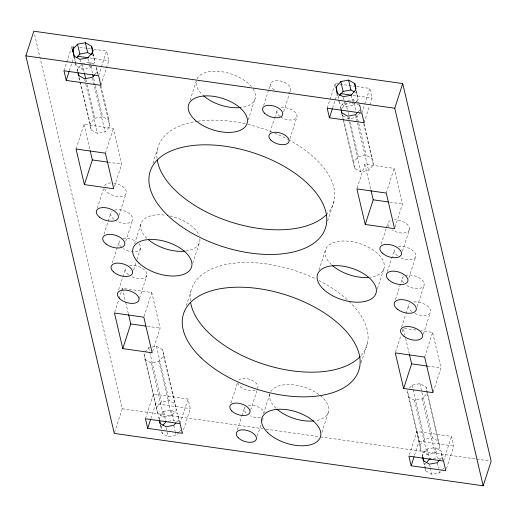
<?xml version="1.0" encoding="UTF-8"?>
<svg xmlns="http://www.w3.org/2000/svg" width="517" height="517" viewBox="0 0 517 517"><rect width="100%" height="100%" fill="white"/><g stroke="black" fill="none" stroke-linecap="round" stroke-linejoin="round"><path stroke-width="0.39" stroke-dasharray="2.58 1.94" d="M63.966 70.79L71.934 46.123L74.299 46.459M69.362 70.7L73.705 57.245M98.605 75.708L106.573 51.041L93.189 49.141M76.044 149.012L84.013 124.345L113.365 128.513L121.702 164.102L114.457 186.527M100.86 85.331L108.829 60.663L106.573 51.041M105.397 153.174L113.365 128.513M97.351 208.177L103.626 188.744M104.02 234.214L111.019 212.539M119.039 215.376L126.038 193.694M112.325 262.907L119.084 241.975M125.709 241.413L132.468 220.488M152.929 163.288L157.511 149.083M118.658 289.824L125.418 268.892M134.549 243.875L140.824 224.443M114.696 312.274L118.8 299.569M119.046 298.82L121.456 291.342M121.695 290.599L122.426 288.357L151.778 292.525L160.115 328.114L152.631 351.289M133.599 269.964L136.74 260.245M136.979 259.502L140.598 248.289M190.082 100.292L196.357 80.859A30.703 16.447 17.9 0 0 202.451 94.779M139.448 298.374L146.931 275.206M144.049 316.443L151.778 292.525M114.515 432.677L122.245 408.76L34.187 32.765M192.686 263.379L199.691 241.704M145.458 418.744L153.426 394.077L188.065 398.995L190.321 408.624L182.352 433.285M186.269 305.657L190.857 291.459M150.854 418.654L155.682 403.706L190.321 408.624M248.218 119.795L255.224 98.12M263.638 105.423L268.704 89.732M268.95 88.982L270.637 83.748M269.971 132.346L274.314 118.891M274.559 118.141L276.97 110.664M180.097 423.662L188.065 398.995M283.639 111.685L289.19 94.495M289.436 93.745L290.638 90.01M289.972 138.608L296.971 116.926M230.886 403.176L237.891 381.501M327.196 108.163L335.165 83.502L339.1 84.058M332.593 108.072L336.935 94.617M237.316 429.963L241.659 416.508M241.904 415.758L244.315 408.288M250.648 410.181L257.893 387.763A10.482 5.616 17.9 0 0 250.739 379.685A10.482 5.616 17.9 0 0 238.634 380.208M263.47 413.645L269.745 394.212M257.317 436.225L261.182 424.263M262.384 420.528L263.353 417.536M361.835 113.087L364.491 104.861M364.737 104.117L369.804 88.42L356.42 86.52M327.591 221.056L334.111 200.874M364.091 122.71L369.642 105.52M369.888 104.77L372.059 98.043L369.804 88.42M319.002 270.061L325.277 250.629M357.131 188.136L364.853 164.219L394.206 168.387L402.543 203.982L394.574 228.643M386.244 193.054L394.206 168.387M381.171 244.153L386.238 228.456M386.477 227.706L387.931 223.221M321.852 432.406L328.612 411.48M377.384 288.822L384.144 267.896M387.356 271.69L394.355 250.008M361.176 362.682L367.451 343.249M402.439 251.21L409.445 229.535A11.219 6.01 17.9 0 0 394.439 219.699M395.486 299.492L402.491 277.81M408.869 277.997L415.868 256.322M401.58 327.151L405.683 314.446M405.923 313.696L408.824 304.733M395.537 352.148L400.849 335.707M402.058 331.966L403.027 328.98M417.174 306.684L423.94 285.759M423.268 334.35L430.267 312.675M424.651 357.066L432.619 332.399L420.722 330.706M409.393 454.656L416.876 431.488L451.515 436.406L453.771 446.029L446.042 469.947M433.233 391.912L440.956 367.988L432.619 332.399M414.544 455.309L419.132 441.111L416.876 431.488M443.547 461.067L451.515 436.406M77.744 71.449L77.369 69.097L81.085 64.858M75.398 62.719L76.109 65.743L82.3 69.162L90.061 67.727L94.837 62.273L93.331 53.742M94.966 74.319L97.093 71.902L96.097 65.627M91.141 129.929L90.145 123.66L94.928 118.212L102.689 116.771L108.874 120.19L109.875 126.465L105.093 131.913L97.332 133.347L91.141 129.929L78.726 76.93M341.097 109.604L340.6 106.463L345.382 101.015M338.984 101.603L339.339 103.122L345.53 106.541L353.292 105.1L355.948 102.075M356.478 101.468L358.074 99.652L356.543 91.108M144.96 351.954L148.676 347.715L156.438 346.274L162.629 349.692L175.334 403.958L176.329 410.233L171.547 415.681L163.792 417.116L157.601 413.697L144.889 359.431L143.894 353.163L156.606 407.428L157.601 413.697M358.197 111.691L360.323 109.268L359.451 103.781M360.427 112.57L356.174 117.417L348.413 118.852L342.228 115.433M144.889 359.431L151.08 362.85L158.842 361.415L163.624 355.961L162.629 349.692M354.636 168.426L353.641 162.151L358.423 156.703L366.178 155.274L372.369 158.68L373.364 164.955L368.582 170.403L360.827 171.851L354.636 168.426L343.501 120.894M156.606 407.428L161.388 401.98L169.143 400.539L175.334 403.958M159.236 419.403L158.861 417.051L163.643 411.603L171.398 410.168L177.59 413.581L179.78 422.945M161.485 428.761L161.233 427.197L162.299 425.982M176.459 422.279L178.585 419.856L177.59 413.581M161.866 431.908L162.228 433.466L168.419 436.884L176.181 435.45L178.837 432.419M179.367 431.811L180.963 429.995M409.47 388.144L412.127 385.12L419.888 383.679L426.079 387.097L438.784 441.363L439.78 447.638L434.997 453.086L427.242 454.527L421.051 451.108L408.34 396.843L407.344 390.568L420.056 444.833L421.051 451.108M408.34 396.843L414.531 400.255L422.292 398.82L427.074 393.372L426.079 387.097M420.056 444.833L424.838 439.385L432.593 437.951L438.784 441.363M422.68 456.808L422.311 454.462L427.094 449.008L434.849 447.573L441.04 450.992L443.412 461.132M425.31 468.518L424.683 464.602L425.749 463.394M439.909 459.684L442.035 457.261L441.04 450.992M423.669 462.288L425.678 470.871L431.869 474.289L439.631 472.855L442.287 469.824M442.817 469.223L443.877 468.008M82.151 63.649L89.906 62.208L95.412 65.252M351.541 102.689L346.009 103.717L341.226 109.165L340.6 106.463M168.342 421.316L173.777 420.308L176.523 421.827M433.343 458.43L437.227 457.713L440.665 459.613M347.708 100.589L353.137 99.587L359.328 102.999M79.805 47.241L86.895 48.249M87.677 48.359L92.401 49.031M339.889 84.168L355.631 86.404M89.932 57.982L108.829 60.663M353.163 95.361L372.059 98.043M108.215 162.189L121.702 164.102M389.85 202.179L402.543 203.982M415.959 330.033L403.266 328.23L404.895 335.197M147.416 326.311L160.115 328.114M427.469 366.075L440.956 367.988M419.132 441.111L453.771 446.029M122.245 408.76L262.778 428.716M265.971 429.168L319.474 436.762M320.269 436.878L475.976 458.986M476.777 459.102L489.554 460.912M355.011 92.239L357.073 93.383M357.208 104.175L359.961 105.694L360.956 111.969L360.323 109.268M92.465 55.248L93.842 56.004M359.645 104.344L361.422 111.93M364.155 123.621L372.369 158.68M427.074 393.372L439.78 447.638M442.035 457.261L442.765 460.382M355.767 89.803L358.074 99.652M363.69 123.653L373.364 164.955M419.888 383.679L421.73 391.543M421.911 392.332L432.593 437.951M434.849 447.573L437.227 457.713M353.137 99.587L353.609 101.603M353.951 103.057L355.78 110.851M356.691 114.748L366.178 155.274M422.292 398.82L434.997 453.086M437.253 462.709L438.532 468.169M439.263 471.291L439.631 472.855M350.985 95.257L352.4 101.313M352.581 102.069L353.292 105.1M355.541 114.716L357.266 122.09M357.454 122.872L368.582 170.403M364.853 164.219L370.831 189.752M405.619 338.286L409.244 353.764M412.127 385.12L424.838 439.385M427.094 449.008L429.284 458.372M345.692 102.366L347.838 111.51M348.019 112.286L349.66 119.298M350.39 122.419L358.423 156.703M414.531 400.255L427.242 454.527M429.679 464.925L430.228 467.271M430.409 468.047L431.869 474.289M343.404 97.448L345.53 106.541M347.941 116.836L360.827 171.851M422.311 454.462L422.861 456.802M424.321 463.045L424.683 464.602M337.989 95.335L338.719 99.199M342.506 114.619L353.641 162.151M335.165 83.502L335.688 85.719M337.032 93.273L338.28 98.579M341.75 113.41L343.32 120.112M96.466 67.191L98.107 74.202M100.847 85.893L108.874 120.19M92.711 53.186L94.837 62.273M97.093 71.902L97.642 74.235M100.382 85.932L109.875 126.465M163.624 355.961L176.329 410.233M178.585 419.856L179.315 422.977M89.906 62.208L90.637 65.329M90.824 66.111L92.646 73.905M93.745 78.578L95.199 84.814M95.386 85.596L102.689 116.771M156.438 346.274L169.143 400.539M171.398 410.168L173.777 420.308M87.929 58.634L89.17 63.94M89.351 64.696L90.061 67.727M92.498 78.132L105.093 131.913M158.842 361.415L171.547 415.681M173.802 425.304L175.082 430.764M175.263 431.546L176.181 435.45M82.332 64.425L84.161 72.225M85.803 79.237L86.895 83.916M87.076 84.691L94.928 118.212M148.676 347.715L161.388 401.98M163.643 411.603L166.015 421.743M79.993 59.319L80.704 62.344M80.878 63.106L82.3 69.162M84.736 79.566L85.648 83.463M85.835 84.245L97.332 133.347M151.08 362.85L163.792 417.116M166.228 427.52L167.14 431.424M167.327 432.206L168.419 436.884M71.934 46.123L72.458 48.346M74.584 57.2L75.734 63.391M77.369 69.097L77.918 71.436M79.379 77.673L90.145 123.66M158.861 417.051L159.41 419.397M160.69 424.858L161.233 427.197M73.802 55.901L75.224 61.956M160.218 424.884L161.136 428.787M84.013 124.345L89.99 149.878M122.426 288.357L125.502 301.508M125.683 302.283L128.403 313.89M425.433 469.307L425.678 470.871M338.842 99.988L339.339 103.122M161.983 431.902L162.228 433.466M75.863 64.179L76.109 65.743M138.924 243.759A11.219 6.01 17.9 0 1 134.09 251.811M133.431 251.811A11.219 6.01 17.9 0 1 123.337 248.651M121.314 247.068A11.219 6.01 17.9 0 1 121.178 239.455M123.162 238.738A11.219 6.01 17.9 0 1 136.352 241.607M129.489 265.654A11.219 6.01 17.9 0 1 146.906 273.571A11.219 6.01 17.9 0 1 132.132 276.918M128.591 274.798A11.219 6.01 17.9 0 1 126.122 267.476M349.169 301.489A92.104 49.348 17.9 0 1 360.737 355.954M190.392 300.791A92.104 49.348 17.9 0 1 316.023 279.09M318.924 280.537A92.104 49.348 17.9 0 1 348.639 300.984M114.528 210.076A11.464 6.139 17.9 0 1 129.244 213.515A11.464 6.139 17.9 0 1 130.698 222.252A11.464 6.139 17.9 0 1 116.319 220.843M114.005 219.331A11.464 6.139 17.9 0 1 112.092 211.24M199.866 238.77A30.703 16.447 17.9 0 1 185.713 251.062M146.918 238.363A30.703 16.447 17.9 0 1 166.086 215.272M169.957 215.97A30.703 16.447 17.9 0 1 199.219 235.901M413.904 301.967A11.464 6.139 17.9 0 1 430.603 310.891A11.464 6.139 17.9 0 1 414.763 313.367M411.81 311.518A11.464 6.139 17.9 0 1 409.897 303.427M405.296 275.567A11.464 6.139 17.9 0 1 420.773 278.831A11.464 6.139 17.9 0 1 421.458 287.872A11.464 6.139 17.9 0 1 406.007 285.003M403.693 282.896A11.464 6.139 17.9 0 1 404.656 275.839M398.426 246.771A11.219 6.01 17.9 0 1 412.863 250.551A11.219 6.01 17.9 0 1 413.484 258.991A11.219 6.01 17.9 0 1 399.182 257.052M397.528 255.915A11.219 6.01 17.9 0 1 395.059 248.593M113.746 183.076A11.464 6.139 17.9 0 1 126.329 191.561A11.464 6.139 17.9 0 1 115.924 196.208A11.464 6.139 17.9 0 1 104.247 187.322M104.589 185.752A11.464 6.139 17.9 0 1 110.961 182.902M288.441 139.661A92.104 49.348 17.9 0 1 326.893 214.116M157.052 158.422A92.104 49.348 17.9 0 1 196.983 121.353M197.772 121.236A92.104 49.348 17.9 0 1 247.249 124.209M248.031 124.39A92.104 49.348 17.9 0 1 271.716 131.887M274.676 133.095A92.104 49.348 17.9 0 1 287.73 139.28M281.002 107.769A10.482 5.616 17.9 0 1 294.593 111.672A10.482 5.616 17.9 0 1 294.27 119.459A10.482 5.616 17.9 0 1 280.621 116.907M279.962 116.422A10.482 5.616 17.9 0 1 277.713 109.378M253.065 88.905A30.703 16.447 17.9 0 1 241.245 107.478M197.074 78.83A30.703 16.447 17.9 0 1 221.619 71.689A30.703 16.447 17.9 0 1 251.314 86.526M320.236 395.563A30.703 16.447 17.9 0 1 315.364 420.735M275.839 408.133A30.703 16.447 17.9 0 1 270.462 392.183M270.818 391.543A30.703 16.447 17.9 0 1 319.616 395.078M331.371 264.549A30.703 16.447 17.9 0 1 337.342 241.575A30.703 16.447 17.9 0 1 379.394 255.346A30.703 16.447 17.9 0 1 370.166 277.254M260.284 417.445A10.482 5.616 17.9 0 1 250.222 415.823M246.144 413.018A10.482 5.616 17.9 0 1 245.058 406.995M248.347 405.386A10.482 5.616 17.9 0 1 264.245 412.514M274.288 89.99A10.482 5.616 17.9 0 1 272.756 81.473A10.482 5.616 17.9 0 1 286.987 83.773A10.482 5.616 17.9 0 1 288.518 92.291M255.191 390.29A10.482 5.616 17.9 0 1 244.619 389.404A10.482 5.616 17.9 0 1 237.826 383M409.445 229.535A11.219 6.01 17.9 0 1 392.177 229.897M388.719 226.588A11.219 6.01 17.9 0 1 392.002 219.983"/><path stroke-width="0.78" d="M72.658 49.71L72.296 51.926L73.698 47.59L72.658 49.71L77.498 44.197L85.35 42.743L91.612 46.2L92.297 49.218M92.621 52.547L92.982 50.323L91.58 54.666L92.621 52.547L91.612 46.2M25.85 55.862L33.818 31.194L402.724 83.573L491.15 461.138L483.182 485.806L114.276 433.427L25.85 55.862L394.755 108.24L483.182 485.806M66.221 80.413L63.966 70.79L98.605 75.708L100.86 85.331L66.221 80.413L69.116 71.443M84.381 184.601L76.044 149.012L105.397 153.174L113.734 188.77L84.381 184.601L92.349 159.934L90.171 150.647M122.794 348.613L114.457 313.018L143.81 317.186L152.147 352.781L122.794 348.613L130.756 323.946L128.584 314.659M147.713 428.367L145.458 418.744L180.097 423.662L182.352 433.285L147.713 428.367L150.609 419.397M329.452 117.792L327.196 108.163L361.835 113.087L364.091 122.71L329.452 117.792L332.347 108.822M394.755 108.24L402.724 83.573M365.222 224.475L356.885 188.886L386.244 193.054L394.574 228.643L365.222 224.475L373.19 199.814L371.019 190.527M403.635 388.487L395.298 352.898L424.651 357.066L432.988 392.655L403.635 388.487L411.603 363.826L409.425 354.539M411.164 465.778L408.908 456.149L443.547 461.067L445.803 470.696L411.164 465.778L414.059 456.808M76.71 57.658L79.896 54.026L87.657 52.585L91.095 54.485M92.537 52.43L87.754 57.878L79.993 59.319L73.802 55.901L72.807 49.626L74.403 56.443M94.437 74.926L92.31 77.35L84.555 78.784L78.364 75.372L77.989 73.02M354.772 83.534L355.767 89.803L350.985 95.257L343.223 96.692L337.032 93.273L336.037 87.005L340.819 81.55L348.581 80.116L354.772 83.534L356.013 88.834M339.411 95.639L343.126 91.399L350.888 89.964L354.326 91.858M357.667 112.292L355.541 114.716L347.786 116.163L341.595 112.738L341.097 109.604M162.829 425.381L166.015 421.743M175.929 422.88L173.802 425.304L166.047 426.745L159.856 423.326L159.359 420.192M426.279 462.786L429.465 459.154L431.016 458.863M439.379 460.292L437.253 462.709L429.498 464.15L423.307 460.731L422.809 457.597M77.337 56.198L88.362 57.762M340.567 93.571L351.592 95.134M92.349 159.934L107.42 162.073M373.19 199.814L388.267 201.953M130.756 323.946L145.833 326.085M411.603 363.826L427.469 366.075M77.498 44.197L79.896 54.026M348.581 80.116L350.888 89.964M340.819 81.55L343.126 91.399M423.042 457.577L423.953 461.481M336.037 87.005L337.633 93.823M85.35 42.743L87.657 52.585M92.827 74.681L93.377 77.02M84.342 73L85.622 78.461M78.28 72.994L79.011 76.115M159.772 420.954L160.503 424.076M341.356 109.947L341.853 113.087M360.239 356.484A92.104 49.348 17.9 0 1 264.614 364.517A92.104 49.348 17.9 0 1 190.611 302.413M240.495 107.568A30.703 16.447 17.9 0 1 203.549 95.781M326.382 214.639A92.104 49.348 17.9 0 1 230.666 221.948A92.104 49.348 17.9 0 1 157.265 160.037M184.963 251.152A30.703 16.447 17.9 0 1 148.599 239.862M313.89 420.922A30.703 16.447 17.9 0 1 276.938 409.141M368.66 277.409A30.703 16.447 17.9 0 1 332.47 265.551M201.178 357.887A92.104 49.348 17.9 0 0 353.706 379.543A92.104 49.348 17.9 0 0 258.687 288.628A92.104 49.348 17.9 0 0 201.178 357.887M194.482 119.44A30.703 16.447 17.9 0 0 245.329 126.665A30.703 16.447 17.9 0 0 213.657 96.356A30.703 16.447 17.9 0 0 194.482 119.44M167.831 215.511A92.104 49.348 17.9 0 0 320.359 237.174A92.104 49.348 17.9 0 0 225.341 146.259A92.104 49.348 17.9 0 0 167.831 215.511M267.871 432.8A30.703 16.447 17.9 0 0 318.718 440.019A30.703 16.447 17.9 0 0 287.045 409.716A30.703 16.447 17.9 0 0 267.871 432.8M323.403 289.216A30.703 16.447 17.9 0 0 374.25 296.435A30.703 16.447 17.9 0 0 342.577 266.132A30.703 16.447 17.9 0 0 323.403 289.216M138.95 263.024A30.703 16.447 17.9 0 0 189.797 270.249A30.703 16.447 17.9 0 0 158.124 239.94A30.703 16.447 17.9 0 0 138.95 263.024M238.175 437.686A10.482 5.616 17.9 0 0 255.605 440.503A10.482 5.616 17.9 0 0 245.265 430.06A10.482 5.616 17.9 0 0 238.175 437.686M403.842 336.186A11.464 6.139 17.9 0 0 422.305 337.342A11.464 6.139 17.9 0 0 408.592 326.576A11.464 6.139 17.9 0 0 403.842 336.186M270.83 140.068A10.482 5.616 17.9 0 0 288.26 142.886A10.482 5.616 17.9 0 0 277.92 132.442A10.482 5.616 17.9 0 0 270.83 140.068M106.037 243.998A11.464 6.139 17.9 0 0 124.5 245.148A11.464 6.139 17.9 0 0 110.787 234.388A11.464 6.139 17.9 0 0 106.037 243.998M119.679 298.652A11.219 6.01 17.9 0 0 138.265 301.288A11.219 6.01 17.9 0 0 126.684 290.211A11.219 6.01 17.9 0 0 119.679 298.652M113.346 271.729A11.219 6.01 17.9 0 0 131.932 274.372A11.219 6.01 17.9 0 0 120.351 263.295A11.219 6.01 17.9 0 0 113.346 271.729M388.616 279.762A11.219 6.01 17.9 0 0 407.202 282.405A11.219 6.01 17.9 0 0 395.621 271.328A11.219 6.01 17.9 0 0 388.616 279.762M99.613 217.211A11.464 6.139 17.9 0 0 118.076 218.361A11.464 6.139 17.9 0 0 104.363 207.601A11.464 6.139 17.9 0 0 99.613 217.211M382.186 252.975A11.219 6.01 17.9 0 0 400.772 255.618A11.219 6.01 17.9 0 0 389.198 244.541A11.219 6.01 17.9 0 0 382.186 252.975M397.508 309.269A11.464 6.139 17.9 0 0 415.972 310.426A11.464 6.139 17.9 0 0 402.258 299.66A11.464 6.139 17.9 0 0 397.508 309.269M264.497 113.152A10.482 5.616 17.9 0 0 281.927 115.97A10.482 5.616 17.9 0 0 271.587 105.52A10.482 5.616 17.9 0 0 264.497 113.152M231.752 410.899A10.482 5.616 17.9 0 0 249.181 413.716A10.482 5.616 17.9 0 0 238.841 403.273A10.482 5.616 17.9 0 0 231.752 410.899"/></g></svg>
